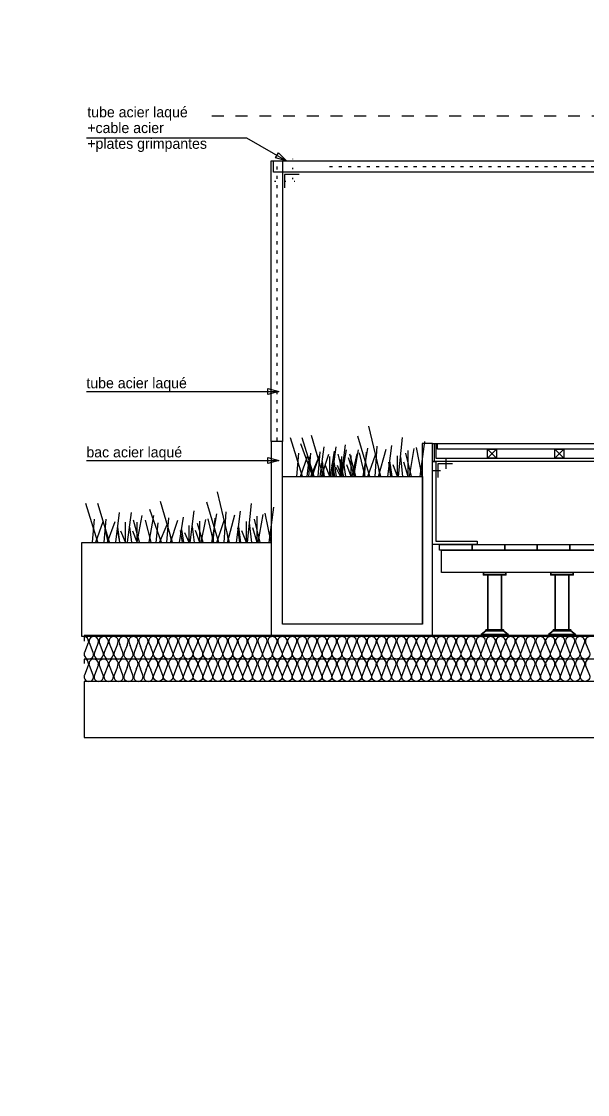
# Model space of a CAD drawing. Header units: centimetres. Extents: x 2501 to 22157, y -5565 to 9509.
# Drawn here: x 13273 to 13525.2, y 3406.6 to 3884.8 of the extents above; entities that cross this region are included whole.
import ezdxf

# ---------------------------------------------------------------- set-up
doc = ezdxf.new("R2010")
doc.units = ezdxf.units.CM
for name, pattern in [('Style de ligne -15', [0.41656, 0.20828, -0.20828]), ('Style de ligne -18', [2.08328, 1.25, -0.41656, 0.13886, -0.27786]), ('Style de ligne -27', [0.164042, 0.054681, -0.109361]), ('Style de ligne -6', [0.175, 0.025, -0.15])]:
    doc.linetypes.add(name, pattern=pattern)
doc.layers.add('B BATI-murs', color=252, linetype='Continuous', lineweight=35)
for name, color, linetype in [('B Général', 252, 'Continuous'), ('C ANNOTATIONS-cotation', 252, 'Continuous'), ('C ANNOTATIONS-prestations', 252, 'Continuous'), ('Général', 252, 'Continuous')]:
    doc.layers.add(name, color=color, linetype=linetype)
doc.styles.add('Eurostile', font='')
doc.styles.get('Eurostile').set_extended_font_data('Eurostile')

# ---------------------------------------------------------------- blocks, each defined once
blk = doc.blocks.new('Groupe-126-1')
at = {"layer": 'B Général'}
for p, q in [((123669.01, -122315.02), (123663.7, -122297.06)), ((123666.58, -122315.02), (123667.49, -122304.21)), ((123668.1, -122315.02), (123671.44, -122305.28)), ((123676.98, -122315.02), (123678.73, -122301.16)), ((123681.31, -122315.02), (123681.31, -122305.73)), ((123687.54, -122315.02), (123684.95, -122304.66)), ((123686.63, -122315.02), (123688.75, -122302.53)), ((123673.57, -122315.02), (123672.66, -122309.84)), ((123678.88, -122315.02), (123677.97, -122308.01)), ((123681.31, -122315.02), (123679.34, -122309.84))]:
    blk.add_line(p, q, dxfattribs=at)
blk = doc.blocks.new('Groupe-127-1')
at = {"layer": 'B Général'}
for p, q in [((123673.82, -122315.02), (123668.5, -122292.53)), ((123681.79, -122315.02), (123683.54, -122297.67)), ((123691.43, -122315.01), (123693.56, -122299.38)), ((123671.39, -122315.02), (123672.3, -122301.48)), ((123672.91, -122315.02), (123676.25, -122302.82)), ((123686.12, -122315.02), (123686.12, -122303.39)), ((123692.34, -122315.01), (123689.76, -122302.05)), ((123678.38, -122315.02), (123677.46, -122308.54)), ((123683.69, -122315.02), (123682.78, -122306.25)), ((123686.12, -122315.02), (123684.14, -122308.54))]:
    blk.add_line(p, q, dxfattribs=at)
blk = doc.blocks.new('Groupe-128-1')
at = {"layer": 'B Général'}
for name in ['Groupe-127-1', 'Groupe-126-1']:
    blk.add_blockref(name, (0, 0), dxfattribs=at)
blk = doc.blocks.new('Groupe-129-1')
at = {"layer": 'B Général'}
for p, q in [((123643.56, -122315.02), (123638.24, -122300.43)), ((123651.53, -122315.02), (123653.27, -122303.77)), ((123661.17, -122315.02), (123663.29, -122304.88)), ((123641.13, -122315.02), (123642.04, -122306.24)), ((123642.65, -122315.02), (123645.99, -122307.11)), ((123653.43, -122315.02), (123652.51, -122309.33)), ((123655.86, -122315.02), (123655.85, -122307.48)), ((123662.08, -122315.02), (123659.5, -122306.61)), ((123648.11, -122315.02), (123647.2, -122310.82)), ((123655.86, -122315.02), (123653.88, -122310.82))]:
    blk.add_line(p, q, dxfattribs=at)
blk = doc.blocks.new('Groupe-130-1')
at = {"layer": 'B Général'}
for p, q in [((123648.37, -122315.02), (123643.05, -122296.75)), ((123656.34, -122315.02), (123658.08, -122300.93)), ((123645.94, -122315.02), (123646.84, -122304.03)), ((123647.45, -122315.02), (123650.79, -122305.11)), ((123660.66, -122315.02), (123660.66, -122305.57)), ((123666.89, -122315.02), (123664.31, -122304.49)), ((123665.98, -122315.02), (123668.1, -122302.32)), ((123652.92, -122315.02), (123652.01, -122309.76)), ((123658.23, -122315.02), (123657.32, -122307.9)), ((123660.66, -122315.02), (123658.69, -122309.75))]:
    blk.add_line(p, q, dxfattribs=at)
blk = doc.blocks.new('Groupe-131-1')
at = {"layer": 'B Général'}
for name in ['Groupe-129-1', 'Groupe-130-1']:
    blk.add_blockref(name, (0, 0), dxfattribs=at)
blk = doc.blocks.new('Groupe-132-1')
at = {"layer": 'B Général'}
for name in ['Groupe-128-1', 'Groupe-131-1']:
    blk.add_blockref(name, (0, 0), dxfattribs=at)
blk = doc.blocks.new('Groupe-133-1')
at = {"layer": 'B Général'}
for p, q in [((123615.12, -122315), (123609.81, -122297.77)), ((123612.69, -122315), (123613.6, -122304.63)), ((123614.21, -122315), (123617.55, -122305.65)), ((123623.09, -122315), (123624.84, -122301.71)), ((123633.65, -122315), (123631.06, -122305.07)), ((123632.73, -122315), (123634.86, -122303.02)), ((123619.68, -122315), (123618.77, -122310.03)), ((123624.99, -122315), (123624.08, -122308.28)), ((123627.42, -122315), (123625.45, -122310.03)), ((123627.42, -122315), (123627.42, -122306.09))]:
    blk.add_line(p, q, dxfattribs=at)
blk = doc.blocks.new('Groupe-134-1')
at = {"layer": 'B Général'}
for p, q in [((123615.12, -122315), (123609.81, -122297.77)), ((123612.69, -122315), (123613.6, -122304.63)), ((123614.21, -122315), (123617.55, -122305.65)), ((123623.09, -122315), (123624.84, -122301.71)), ((123633.65, -122315), (123631.06, -122305.07)), ((123632.73, -122315), (123634.86, -122303.02)), ((123619.68, -122315), (123618.77, -122310.03)), ((123624.99, -122315), (123624.08, -122308.28)), ((123627.42, -122315), (123625.45, -122310.03)), ((123627.42, -122315), (123627.42, -122306.09))]:
    blk.add_line(p, q, dxfattribs=at)
blk = doc.blocks.new('Groupe-135-1')
at = {"layer": 'B Général'}
for p, q in [((123620.39, -122315), (123615.07, -122297.77)), ((123617.96, -122315), (123618.87, -122304.63)), ((123619.48, -122315), (123622.81, -122305.65)), ((123628.36, -122315), (123630.1, -122301.71)), ((123638.91, -122315), (123636.33, -122305.07)), ((123638, -122315), (123640.12, -122303.02)), ((123624.94, -122315), (123624.03, -122310.03)), ((123630.26, -122315), (123629.34, -122308.28)), ((123632.68, -122315), (123630.71, -122310.03)), ((123632.68, -122315), (123632.68, -122306.09))]:
    blk.add_line(p, q, dxfattribs=at)
blk = doc.blocks.new('Groupe-136-1')
at = {"layer": 'B Général'}
for name in ['Groupe-133-1', 'Groupe-134-1', 'Groupe-135-1']:
    blk.add_blockref(name, (0, 0), dxfattribs=at)
blk = doc.blocks.new('Groupe-137-1')
at = {"layer": 'B Général'}
blk.add_blockref('Groupe-136-1', (0, 0), dxfattribs=at)
blk = doc.blocks.new('Groupe-138-1')
at = {"layer": 'B Général'}
for name in ['Groupe-132-1', 'Groupe-137-1']:
    blk.add_blockref(name, (0, 0), dxfattribs=at)
blk = doc.blocks.new('Groupe-139-1')
at = {"layer": 'B Général'}
blk.add_blockref('Groupe-138-1', (0, 0), dxfattribs=at)
blk = doc.blocks.new('Groupe-140-1')
at = {"layer": 'B BATI-murs', "linetype": 'Continuous'}
for p, q in [((123817.95, -122354.51), (123815.95, -122356.01)), ((123827.95, -122356.01), (123825.95, -122354.51))]:
    blk.add_line(p, q, dxfattribs=at)
at = {"layer": 'B BATI-murs', "linetype": 'Continuous', "flags": 128}
for points in [[(123816.95, -122328.52), (123826.95, -122328.52), (123826.95, -122329.52), (123816.95, -122329.52)], [(123818.95, -122329.52), (123824.95, -122329.52), (123824.95, -122354.01), (123818.95, -122354.01)], [(123815.95, -122356.01), (123827.95, -122356.01), (123827.95, -122356.51), (123815.95, -122356.51)], [(123817.95, -122354.01), (123825.95, -122354.01), (123825.95, -122354.51), (123817.95, -122354.51)]]:
    blk.add_lwpolyline(points, close=True, dxfattribs=at)
blk = doc.blocks.new('Groupe-141-1')
at = {"layer": 'B BATI-murs', "linetype": 'Continuous'}
for p, q in [((123787.95, -122354.51), (123785.95, -122356.01)), ((123797.95, -122356.01), (123795.95, -122354.51))]:
    blk.add_line(p, q, dxfattribs=at)
at = {"layer": 'B BATI-murs', "linetype": 'Continuous', "flags": 128}
for points in [[(123786.95, -122328.52), (123796.95, -122328.52), (123796.95, -122329.52), (123786.95, -122329.52)], [(123788.95, -122329.52), (123794.95, -122329.52), (123794.95, -122354.01), (123788.95, -122354.01)], [(123785.95, -122356.01), (123797.95, -122356.01), (123797.95, -122356.51), (123785.95, -122356.51)], [(123787.95, -122354.01), (123795.95, -122354.01), (123795.95, -122354.51), (123787.95, -122354.51)]]:
    blk.add_lwpolyline(points, close=True, dxfattribs=at)
blk = doc.blocks.new('Groupe-151-1')
at = {"layer": 'B Général'}
for p, q in [((124015.6, -122356.53), (123609.08, -122356.53)), ((124015.6, -122357.03), (123609.08, -122357.03))]:
    blk.add_line(p, q, dxfattribs=at)
at = {"layer": 'B Général', "linetype": 'Continuous'}
for p, q in [((123621.91, -122364.15), (123620.32, -122360.09)), ((123626.33, -122364.15), (123624.91, -122360.52)), ((123630.76, -122364.15), (123629.5, -122360.94)), ((123635.18, -122364.15), (123634.09, -122361.36)), ((123639.6, -122364.15), (123638.68, -122361.79)), ((124015.76, -122367.02), (123609.08, -122367.02)), ((123621.91, -122374.15), (123620.32, -122370.09)), ((123626.33, -122374.15), (123624.91, -122370.52)), ((123630.76, -122374.15), (123629.5, -122370.94)), ((123635.18, -122374.15), (123634.09, -122371.36)), ((123639.6, -122374.15), (123638.68, -122371.79))]:
    blk.add_line(p, q, dxfattribs=at)
at = {"layer": 'B Général', "linetype": 'Continuous', "flags": 128}
for points in [[(123767.45, -122316.02), (123781.95, -122316.02), (123781.95, -122318.52), (123767.45, -122318.52)], [(123781.95, -122316.02), (123796.45, -122316.02), (123796.45, -122318.52), (123781.95, -122318.52)], [(123796.45, -122316.02), (123810.95, -122316.02), (123810.95, -122318.52), (123796.45, -122318.52)], [(123810.95, -122316.02), (123825.45, -122316.02), (123825.45, -122318.52), (123810.95, -122318.52)], [(123825.45, -122316.02), (123839.95, -122316.02), (123839.95, -122318.52), (123825.45, -122318.52)]]:
    blk.add_lwpolyline(points, close=True, dxfattribs=at)
for points in [[(123610.99, -122359.23, 0.410088), (123609.08, -122357.01), (123609.08, -122359.06)], [(123615.35, -122359.63, 0.298823), (123614.63, -122357.46, 0.298823), (123612.35, -122357.24, 0.298823), (123611.25, -122359.26)], [(123619.63, -122360.03), (123619.7, -122359.85, 0.327385), (123619.07, -122357.46, 0.327385), (123616.59, -122357.35, 0.327385), (123615.74, -122359.67)], [(123623.9, -122360.42), (123624.12, -122359.85, 0.335878), (123623.44, -122357.42, 0.335878), (123620.91, -122357.42, 0.335878), (123620.23, -122359.85), (123620.32, -122360.09)], [(123628.17, -122360.82), (123628.54, -122359.85, 0.335878), (123627.86, -122357.42, 0.335878), (123625.34, -122357.42, 0.335878), (123624.65, -122359.85), (123624.91, -122360.52)], [(123632.43, -122361.21), (123632.97, -122359.85, 0.335878), (123632.28, -122357.42, 0.335878), (123629.76, -122357.42, 0.335878), (123629.07, -122359.85), (123629.5, -122360.94)], [(123636.7, -122361.61), (123637.39, -122359.85, 0.335878), (123636.7, -122357.42, 0.335878), (123634.18, -122357.42, 0.335878), (123633.5, -122359.85), (123634.09, -122361.36)], [(123640.97, -122362), (123641.81, -122359.85, 0.335878), (123641.13, -122357.42, 0.335878), (123638.6, -122357.42, 0.335878), (123637.92, -122359.85), (123638.68, -122361.79)], [(123694.04, -122362), (123694.88, -122359.85, 0.528335), (123692.93, -122357, 0.528335), (123690.99, -122359.85), (123692.67, -122364.15, -0.528335), (123690.72, -122367, -0.528335), (123688.77, -122364.15), (123690.46, -122359.85, 0.528335), (123688.51, -122357, 0.528335), (123686.56, -122359.85), (123688.25, -122364.15, -0.528335), (123686.3, -122367, -0.528335), (123684.35, -122364.15), (123686.03, -122359.85, 0.528335), (123684.09, -122357, 0.528335), (123682.14, -122359.85), (123683.82, -122364.15, -0.528335), (123681.88, -122367, -0.528335), (123679.93, -122364.15), (123681.61, -122359.85, 0.528335), (123679.67, -122357, 0.528335), (123677.72, -122359.85), (123679.4, -122364.15, -0.528335), (123677.45, -122367, -0.528335), (123675.51, -122364.15), (123677.19, -122359.85, 0.528335), (123675.24, -122357, 0.528335), (123673.3, -122359.85), (123674.98, -122364.15, -0.528335), (123673.03, -122367, -0.528335), (123671.09, -122364.15), (123672.77, -122359.85, 0.528335), (123670.82, -122357, 0.528335), (123668.87, -122359.85), (123670.56, -122364.15, -0.528335), (123668.61, -122367, -0.528335), (123666.66, -122364.15), (123668.35, -122359.85, 0.528335), (123666.4, -122357, 0.528335), (123664.45, -122359.85), (123666.13, -122364.15, -0.528335), (123664.19, -122367, -0.528335), (123662.24, -122364.15), (123663.92, -122359.85, 0.528335), (123661.98, -122357, 0.528335), (123660.03, -122359.85), (123661.71, -122364.15, -0.528335), (123659.77, -122367, -0.528335), (123657.82, -122364.15), (123659.5, -122359.85, 0.528335), (123657.55, -122357, 0.528335), (123655.61, -122359.85), (123657.29, -122364.15, -0.528335), (123655.34, -122367, -0.528335), (123653.4, -122364.15), (123655.08, -122359.85, 0.528335), (123653.13, -122357, 0.528335), (123651.18, -122359.85), (123652.87, -122364.15, -0.528335), (123650.92, -122367, -0.528335), (123648.97, -122364.15), (123650.66, -122359.85, 0.528335), (123648.71, -122357, 0.528335), (123646.76, -122359.85), (123648.44, -122364.15, -0.528335), (123646.5, -122367, -0.528335), (123644.55, -122364.15), (123646.23, -122359.85, 0.528335), (123644.29, -122357, 0.528335), (123642.34, -122359.85), (123644.02, -122364.15, -0.528335), (123642.08, -122367, -0.528335), (123640.13, -122364.15), (123641.81, -122359.85, 0.528335), (123639.86, -122357)], [(123747.11, -122362), (123747.95, -122359.85, 0.528335), (123746, -122357, 0.528335), (123744.05, -122359.85), (123745.74, -122364.15, -0.528335), (123743.79, -122367, -0.528335), (123741.84, -122364.15), (123743.53, -122359.85, 0.528335), (123741.58, -122357, 0.528335), (123739.63, -122359.85), (123741.31, -122364.15, -0.528335), (123739.37, -122367, -0.528335), (123737.42, -122364.15), (123739.1, -122359.85, 0.528335), (123737.16, -122357, 0.528335), (123735.21, -122359.85), (123736.89, -122364.15, -0.528335), (123734.95, -122367, -0.528335), (123733, -122364.15), (123734.68, -122359.85, 0.528335), (123732.73, -122357, 0.528335), (123730.79, -122359.85), (123732.47, -122364.15, -0.528335), (123730.52, -122367, -0.528335), (123728.58, -122364.15), (123730.26, -122359.85, 0.528335), (123728.31, -122357, 0.528335), (123726.36, -122359.85), (123728.05, -122364.15, -0.528335), (123726.1, -122367, -0.528335), (123724.15, -122364.15), (123725.84, -122359.85, 0.528335), (123723.89, -122357, 0.528335), (123721.94, -122359.85), (123723.62, -122364.15, -0.528335), (123721.68, -122367, -0.528335), (123719.73, -122364.15), (123721.41, -122359.85, 0.528335), (123719.47, -122357, 0.528335), (123717.52, -122359.85), (123719.2, -122364.15, -0.528335), (123717.26, -122367, -0.528335), (123715.31, -122364.15), (123716.99, -122359.85, 0.528335), (123715.04, -122357, 0.528335), (123713.1, -122359.85), (123714.78, -122364.15, -0.528335), (123712.83, -122367, -0.528335), (123710.89, -122364.15), (123712.57, -122359.85, 0.528335), (123710.62, -122357, 0.528335), (123708.68, -122359.85), (123710.36, -122364.15, -0.528335), (123708.41, -122367, -0.528335), (123706.46, -122364.15), (123708.15, -122359.85, 0.528335), (123706.2, -122357, 0.528335), (123704.25, -122359.85), (123705.94, -122364.15, -0.528335), (123703.99, -122367, -0.528335), (123702.04, -122364.15), (123703.72, -122359.85, 0.528335), (123701.78, -122357, 0.528335), (123699.83, -122359.85), (123701.51, -122364.15, -0.528335), (123699.57, -122367, -0.528335), (123697.62, -122364.15), (123699.3, -122359.85, 0.528335), (123697.36, -122357, 0.528335), (123695.41, -122359.85), (123697.09, -122364.15, -0.528335), (123695.14, -122367, -0.528335), (123693.2, -122364.15), (123694.88, -122359.85, 0.528335), (123692.93, -122357)], [(123800.17, -122362), (123801.02, -122359.85, 0.528335), (123799.07, -122357, 0.528335), (123797.12, -122359.85), (123798.8, -122364.15, -0.528335), (123796.86, -122367, -0.528335), (123794.91, -122364.15), (123796.59, -122359.85, 0.528335), (123794.65, -122357, 0.528335), (123792.7, -122359.85), (123794.38, -122364.15, -0.528335), (123792.44, -122367, -0.528335), (123790.49, -122364.15), (123792.17, -122359.85, 0.528335), (123790.22, -122357, 0.528335), (123788.28, -122359.85), (123789.96, -122364.15, -0.528335), (123788.01, -122367, -0.528335), (123786.07, -122364.15), (123787.75, -122359.85, 0.528335), (123785.8, -122357, 0.528335), (123783.86, -122359.85), (123785.54, -122364.15, -0.528335), (123783.59, -122367, -0.528335), (123781.64, -122364.15), (123783.33, -122359.85, 0.528335), (123781.38, -122357, 0.528335), (123779.43, -122359.85), (123781.12, -122364.15, -0.528335), (123779.17, -122367, -0.528335), (123777.22, -122364.15), (123778.9, -122359.85, 0.528335), (123776.96, -122357, 0.528335), (123775.01, -122359.85), (123776.69, -122364.15, -0.528335), (123774.75, -122367, -0.528335), (123772.8, -122364.15), (123774.48, -122359.85, 0.528335), (123772.54, -122357, 0.528335), (123770.59, -122359.85), (123772.27, -122364.15, -0.528335), (123770.32, -122367, -0.528335), (123768.38, -122364.15), (123770.06, -122359.85, 0.528335), (123768.11, -122357, 0.528335), (123766.17, -122359.85), (123767.85, -122364.15, -0.528335), (123765.9, -122367, -0.528335), (123763.95, -122364.15), (123765.64, -122359.85, 0.528335), (123763.69, -122357, 0.528335), (123761.74, -122359.85), (123763.43, -122364.15, -0.528335), (123761.48, -122367, -0.528335), (123759.53, -122364.15), (123761.21, -122359.85, 0.528335), (123759.27, -122357, 0.528335), (123757.32, -122359.85), (123759, -122364.15, -0.528335), (123757.06, -122367, -0.528335), (123755.11, -122364.15), (123756.79, -122359.85, 0.528335), (123754.85, -122357, 0.528335), (123752.9, -122359.85), (123754.58, -122364.15, -0.528335), (123752.63, -122367, -0.528335), (123750.69, -122364.15), (123752.37, -122359.85, 0.528335), (123750.42, -122357, 0.528335), (123748.48, -122359.85), (123750.16, -122364.15, -0.528335), (123748.21, -122367, -0.528335), (123746.27, -122364.15), (123747.95, -122359.85, 0.528335), (123746, -122357)], [(123834.45, -122357, 0.528335), (123832.5, -122359.85), (123834.18, -122364.15, -0.528335), (123832.24, -122367, -0.528335), (123830.29, -122364.15), (123831.97, -122359.85, 0.528335), (123830.03, -122357, 0.528335), (123828.08, -122359.85), (123829.76, -122364.15, -0.528335), (123827.81, -122367, -0.528335), (123825.87, -122364.15), (123827.55, -122359.85, 0.528335), (123825.6, -122357, 0.528335), (123823.66, -122359.85), (123825.34, -122364.15, -0.528335), (123823.39, -122367, -0.528335), (123821.45, -122364.15), (123823.13, -122359.85, 0.528335), (123821.18, -122357, 0.528335), (123819.23, -122359.85), (123820.92, -122364.15, -0.528335), (123818.97, -122367, -0.528335), (123817.02, -122364.15), (123818.71, -122359.85, 0.528335), (123816.76, -122357, 0.528335), (123814.81, -122359.85), (123816.49, -122364.15, -0.528335), (123814.55, -122367, -0.528335), (123812.6, -122364.15), (123814.28, -122359.85, 0.528335), (123812.34, -122357, 0.528335), (123810.39, -122359.85), (123812.07, -122364.15, -0.528335), (123810.13, -122367, -0.528335), (123808.18, -122364.15), (123809.86, -122359.85, 0.528335), (123807.91, -122357, 0.528335), (123805.97, -122359.85), (123807.65, -122364.15, -0.528335), (123805.7, -122367, -0.528335), (123803.76, -122364.15), (123805.44, -122359.85, 0.528335), (123803.49, -122357, 0.528335), (123801.54, -122359.85), (123803.23, -122364.15, -0.528335), (123801.28, -122367, -0.528335), (123799.33, -122364.15), (123801.02, -122359.85, 0.528335), (123799.07, -122357)], [(123610.99, -122359.23, -0.076443), (123610.85, -122359.85), (123609.17, -122364.15, 0.037738), (123609.08, -122364.45), (123609.08, -122365.37, 0.281471), (123610.6, -122366.93, 0.281471), (123612.69, -122366.29, 0.281471), (123613.07, -122364.15), (123611.38, -122359.85)], [(123611.38, -122359.85, -0.073635), (123611.25, -122359.26)], [(123615.35, -122359.63, -0.027492), (123615.28, -122359.85), (123613.59, -122364.15, 0.335878), (123614.28, -122366.58, 0.335878), (123616.8, -122366.58, 0.335878), (123617.49, -122364.15), (123615.81, -122359.85)], [(123615.81, -122359.85, -0.022958), (123615.74, -122359.67)], [(123619.63, -122360.03), (123618.02, -122364.15, 0.335878), (123618.7, -122366.58, 0.335878), (123621.23, -122366.58, 0.335878), (123621.91, -122364.15)], [(123623.9, -122360.42), (123622.44, -122364.15, 0.335878), (123623.12, -122366.58, 0.335878), (123625.65, -122366.58, 0.335878), (123626.33, -122364.15)], [(123628.17, -122360.82), (123626.86, -122364.15, 0.335878), (123627.55, -122366.58, 0.335878), (123630.07, -122366.58, 0.335878), (123630.76, -122364.15)], [(123632.43, -122361.21), (123631.28, -122364.15, 0.335878), (123631.97, -122366.58, 0.335878), (123634.49, -122366.58, 0.335878), (123635.18, -122364.15)], [(123636.7, -122361.61), (123635.71, -122364.15, 0.335878), (123636.39, -122366.58, 0.335878), (123638.92, -122366.58, 0.335878), (123639.6, -122364.15)], [(123610.99, -122369.23, 0.410088), (123609.08, -122367.01), (123609.08, -122369.06)], [(123615.35, -122369.63, 0.298823), (123614.63, -122367.46, 0.298823), (123612.35, -122367.24, 0.298823), (123611.25, -122369.26)], [(123619.63, -122370.03), (123619.7, -122369.85, 0.327385), (123619.07, -122367.46, 0.327385), (123616.59, -122367.35, 0.327385), (123615.74, -122369.67)], [(123623.9, -122370.42), (123624.12, -122369.85, 0.335878), (123623.44, -122367.42, 0.335878), (123620.91, -122367.42, 0.335878), (123620.23, -122369.85), (123620.32, -122370.09)], [(123628.17, -122370.82), (123628.54, -122369.85, 0.335878), (123627.86, -122367.42, 0.335878), (123625.34, -122367.42, 0.335878), (123624.65, -122369.85), (123624.91, -122370.52)], [(123632.43, -122371.21), (123632.97, -122369.85, 0.335878), (123632.28, -122367.42, 0.335878), (123629.76, -122367.42, 0.335878), (123629.07, -122369.85), (123629.5, -122370.94)], [(123636.7, -122371.61), (123637.39, -122369.85, 0.335878), (123636.7, -122367.42, 0.335878), (123634.18, -122367.42, 0.335878), (123633.5, -122369.85), (123634.09, -122371.36)], [(123640.97, -122372), (123641.81, -122369.85, 0.335878), (123641.13, -122367.42, 0.335878), (123638.6, -122367.42, 0.335878), (123637.92, -122369.85), (123638.68, -122371.79)], [(123694.04, -122372), (123694.88, -122369.85, 0.528335), (123692.93, -122367, 0.528335), (123690.99, -122369.85), (123692.67, -122374.15, -0.528335), (123690.72, -122377, -0.528335), (123688.77, -122374.15), (123690.46, -122369.85, 0.528335), (123688.51, -122367, 0.528335), (123686.56, -122369.85), (123688.25, -122374.15, -0.528335), (123686.3, -122377, -0.528335), (123684.35, -122374.15), (123686.03, -122369.85, 0.528335), (123684.09, -122367, 0.528335), (123682.14, -122369.85), (123683.82, -122374.15, -0.528335), (123681.88, -122377, -0.528335), (123679.93, -122374.15), (123681.61, -122369.85, 0.528335), (123679.67, -122367, 0.528335), (123677.72, -122369.85), (123679.4, -122374.15, -0.528335), (123677.45, -122377, -0.528335), (123675.51, -122374.15), (123677.19, -122369.85, 0.528335), (123675.24, -122367, 0.528335), (123673.3, -122369.85), (123674.98, -122374.15, -0.528335), (123673.03, -122377, -0.528335), (123671.09, -122374.15), (123672.77, -122369.85, 0.528335), (123670.82, -122367, 0.528335), (123668.87, -122369.85), (123670.56, -122374.15, -0.528335), (123668.61, -122377, -0.528335), (123666.66, -122374.15), (123668.35, -122369.85, 0.528335), (123666.4, -122367, 0.528335), (123664.45, -122369.85), (123666.13, -122374.15, -0.528335), (123664.19, -122377, -0.528335), (123662.24, -122374.15), (123663.92, -122369.85, 0.528335), (123661.98, -122367, 0.528335), (123660.03, -122369.85), (123661.71, -122374.15, -0.528335), (123659.77, -122377, -0.528335), (123657.82, -122374.15), (123659.5, -122369.85, 0.528335), (123657.55, -122367, 0.528335), (123655.61, -122369.85), (123657.29, -122374.15, -0.528335), (123655.34, -122377, -0.528335), (123653.4, -122374.15), (123655.08, -122369.85, 0.528335), (123653.13, -122367, 0.528335), (123651.18, -122369.85), (123652.87, -122374.15, -0.528335), (123650.92, -122377, -0.528335), (123648.97, -122374.15), (123650.66, -122369.85, 0.528335), (123648.71, -122367, 0.528335), (123646.76, -122369.85), (123648.44, -122374.15, -0.528335), (123646.5, -122377, -0.528335), (123644.55, -122374.15), (123646.23, -122369.85, 0.528335), (123644.29, -122367, 0.528335), (123642.34, -122369.85), (123644.02, -122374.15, -0.528335), (123642.08, -122377, -0.528335), (123640.13, -122374.15), (123641.81, -122369.85, 0.528335), (123639.86, -122367)], [(123747.11, -122372), (123747.95, -122369.85, 0.528335), (123746, -122367, 0.528335), (123744.05, -122369.85), (123745.74, -122374.15, -0.528335), (123743.79, -122377, -0.528335), (123741.84, -122374.15), (123743.53, -122369.85, 0.528335), (123741.58, -122367, 0.528335), (123739.63, -122369.85), (123741.31, -122374.15, -0.528335), (123739.37, -122377, -0.528335), (123737.42, -122374.15), (123739.1, -122369.85, 0.528335), (123737.16, -122367, 0.528335), (123735.21, -122369.85), (123736.89, -122374.15, -0.528335), (123734.95, -122377, -0.528335), (123733, -122374.15), (123734.68, -122369.85, 0.528335), (123732.73, -122367, 0.528335), (123730.79, -122369.85), (123732.47, -122374.15, -0.528335), (123730.52, -122377, -0.528335), (123728.58, -122374.15), (123730.26, -122369.85, 0.528335), (123728.31, -122367, 0.528335), (123726.36, -122369.85), (123728.05, -122374.15, -0.528335), (123726.1, -122377, -0.528335), (123724.15, -122374.15), (123725.84, -122369.85, 0.528335), (123723.89, -122367, 0.528335), (123721.94, -122369.85), (123723.62, -122374.15, -0.528335), (123721.68, -122377, -0.528335), (123719.73, -122374.15), (123721.41, -122369.85, 0.528335), (123719.47, -122367, 0.528335), (123717.52, -122369.85), (123719.2, -122374.15, -0.528335), (123717.26, -122377, -0.528335), (123715.31, -122374.15), (123716.99, -122369.85, 0.528335), (123715.04, -122367, 0.528335), (123713.1, -122369.85), (123714.78, -122374.15, -0.528335), (123712.83, -122377, -0.528335), (123710.89, -122374.15), (123712.57, -122369.85, 0.528335), (123710.62, -122367, 0.528335), (123708.68, -122369.85), (123710.36, -122374.15, -0.528335), (123708.41, -122377, -0.528335), (123706.46, -122374.15), (123708.15, -122369.85, 0.528335), (123706.2, -122367, 0.528335), (123704.25, -122369.85), (123705.94, -122374.15, -0.528335), (123703.99, -122377, -0.528335), (123702.04, -122374.15), (123703.72, -122369.85, 0.528335), (123701.78, -122367, 0.528335), (123699.83, -122369.85), (123701.51, -122374.15, -0.528335), (123699.57, -122377, -0.528335), (123697.62, -122374.15), (123699.3, -122369.85, 0.528335), (123697.36, -122367, 0.528335), (123695.41, -122369.85), (123697.09, -122374.15, -0.528335), (123695.14, -122377, -0.528335), (123693.2, -122374.15), (123694.88, -122369.85, 0.528335), (123692.93, -122367)], [(123800.17, -122372), (123801.02, -122369.85, 0.528335), (123799.07, -122367, 0.528335), (123797.12, -122369.85), (123798.8, -122374.15, -0.528335), (123796.86, -122377, -0.528335), (123794.91, -122374.15), (123796.59, -122369.85, 0.528335), (123794.65, -122367, 0.528335), (123792.7, -122369.85), (123794.38, -122374.15, -0.528335), (123792.44, -122377, -0.528335), (123790.49, -122374.15), (123792.17, -122369.85, 0.528335), (123790.22, -122367, 0.528335), (123788.28, -122369.85), (123789.96, -122374.15, -0.528335), (123788.01, -122377, -0.528335), (123786.07, -122374.15), (123787.75, -122369.85, 0.528335), (123785.8, -122367, 0.528335), (123783.86, -122369.85), (123785.54, -122374.15, -0.528335), (123783.59, -122377, -0.528335), (123781.64, -122374.15), (123783.33, -122369.85, 0.528335), (123781.38, -122367, 0.528335), (123779.43, -122369.85), (123781.12, -122374.15, -0.528335), (123779.17, -122377, -0.528335), (123777.22, -122374.15), (123778.9, -122369.85, 0.528335), (123776.96, -122367, 0.528335), (123775.01, -122369.85), (123776.69, -122374.15, -0.528335), (123774.75, -122377, -0.528335), (123772.8, -122374.15), (123774.48, -122369.85, 0.528335), (123772.54, -122367, 0.528335), (123770.59, -122369.85), (123772.27, -122374.15, -0.528335), (123770.32, -122377, -0.528335), (123768.38, -122374.15), (123770.06, -122369.85, 0.528335), (123768.11, -122367, 0.528335), (123766.17, -122369.85), (123767.85, -122374.15, -0.528335), (123765.9, -122377, -0.528335), (123763.95, -122374.15), (123765.64, -122369.85, 0.528335), (123763.69, -122367, 0.528335), (123761.74, -122369.85), (123763.43, -122374.15, -0.528335), (123761.48, -122377, -0.528335), (123759.53, -122374.15), (123761.21, -122369.85, 0.528335), (123759.27, -122367, 0.528335), (123757.32, -122369.85), (123759, -122374.15, -0.528335), (123757.06, -122377, -0.528335), (123755.11, -122374.15), (123756.79, -122369.85, 0.528335), (123754.85, -122367, 0.528335), (123752.9, -122369.85), (123754.58, -122374.15, -0.528335), (123752.63, -122377, -0.528335), (123750.69, -122374.15), (123752.37, -122369.85, 0.528335), (123750.42, -122367, 0.528335), (123748.48, -122369.85), (123750.16, -122374.15, -0.528335), (123748.21, -122377, -0.528335), (123746.27, -122374.15), (123747.95, -122369.85, 0.528335), (123746, -122367)], [(123834.45, -122367, 0.528335), (123832.5, -122369.85), (123834.18, -122374.15, -0.528335), (123832.24, -122377, -0.528335), (123830.29, -122374.15), (123831.97, -122369.85, 0.528335), (123830.03, -122367, 0.528335), (123828.08, -122369.85), (123829.76, -122374.15, -0.528335), (123827.81, -122377, -0.528335), (123825.87, -122374.15), (123827.55, -122369.85, 0.528335), (123825.6, -122367, 0.528335), (123823.66, -122369.85), (123825.34, -122374.15, -0.528335), (123823.39, -122377, -0.528335), (123821.45, -122374.15), (123823.13, -122369.85, 0.528335), (123821.18, -122367, 0.528335), (123819.23, -122369.85), (123820.92, -122374.15, -0.528335), (123818.97, -122377, -0.528335), (123817.02, -122374.15), (123818.71, -122369.85, 0.528335), (123816.76, -122367, 0.528335), (123814.81, -122369.85), (123816.49, -122374.15, -0.528335), (123814.55, -122377, -0.528335), (123812.6, -122374.15), (123814.28, -122369.85, 0.528335), (123812.34, -122367, 0.528335), (123810.39, -122369.85), (123812.07, -122374.15, -0.528335), (123810.13, -122377, -0.528335), (123808.18, -122374.15), (123809.86, -122369.85, 0.528335), (123807.91, -122367, 0.528335), (123805.97, -122369.85), (123807.65, -122374.15, -0.528335), (123805.7, -122377, -0.528335), (123803.76, -122374.15), (123805.44, -122369.85, 0.528335), (123803.49, -122367, 0.528335), (123801.54, -122369.85), (123803.23, -122374.15, -0.528335), (123801.28, -122377, -0.528335), (123799.33, -122374.15), (123801.02, -122369.85, 0.528335), (123799.07, -122367)], [(123610.99, -122369.23, -0.076443), (123610.85, -122369.85), (123609.17, -122374.15, 0.037738), (123609.08, -122374.45), (123609.08, -122375.37, 0.281471), (123610.6, -122376.93, 0.281471), (123612.69, -122376.29, 0.281471), (123613.07, -122374.15), (123611.38, -122369.85)], [(123611.38, -122369.85, -0.073635), (123611.25, -122369.26)], [(123615.35, -122369.63, -0.027492), (123615.28, -122369.85), (123613.59, -122374.15, 0.335878), (123614.28, -122376.58, 0.335878), (123616.8, -122376.58, 0.335878), (123617.49, -122374.15), (123615.81, -122369.85)], [(123615.81, -122369.85, -0.022958), (123615.74, -122369.67)], [(123619.63, -122370.03), (123618.02, -122374.15, 0.335878), (123618.7, -122376.58, 0.335878), (123621.23, -122376.58, 0.335878), (123621.91, -122374.15)], [(123623.9, -122370.42), (123622.44, -122374.15, 0.335878), (123623.12, -122376.58, 0.335878), (123625.65, -122376.58, 0.335878), (123626.33, -122374.15)], [(123628.17, -122370.82), (123626.86, -122374.15, 0.335878), (123627.55, -122376.58, 0.335878), (123630.07, -122376.58, 0.335878), (123630.76, -122374.15)], [(123632.43, -122371.21), (123631.28, -122374.15, 0.335878), (123631.97, -122376.58, 0.335878), (123634.49, -122376.58, 0.335878), (123635.18, -122374.15)], [(123636.7, -122371.61), (123635.71, -122374.15, 0.335878), (123636.39, -122376.58, 0.335878), (123638.92, -122376.58, 0.335878), (123639.6, -122374.15)]]:
    blk.add_lwpolyline(points, format="xyb", dxfattribs=at)
at = {"layer": 'Général', "linetype": 'Continuous', "flags": 128}
blk.add_lwpolyline([(123768.2, -122328.52), (123768.2, -122318.52), (124012.14, -122318.52), (124012.14, -122328.52)], close=True, dxfattribs=at)
at = {"layer": 'Général'}
for name in ['Groupe-141-1', 'Groupe-140-1']:
    blk.add_blockref(name, (0, 0), dxfattribs=at)
blk = doc.blocks.new('Groupe-152-1')
at = {"layer": 'B Général', "linetype": 'Continuous', "flags": 128}
blk.add_lwpolyline([(123788.78, -122273.52), (123792.78, -122273.52), (123792.78, -122277.52), (123788.78, -122277.52)], close=True, dxfattribs=at)
at = {"layer": 'C ANNOTATIONS-cotation', "linetype": 'Continuous'}
for p, q in [((123788.78, -122277.52), (123792.78, -122273.52)), ((123788.78, -122273.52), (123792.78, -122277.52))]:
    blk.add_line(p, q, dxfattribs=at)
blk = doc.blocks.new('Groupe-153-1')
at = {"layer": 'B Général', "linetype": 'Continuous', "flags": 128}
blk.add_lwpolyline([(123818.78, -122273.52), (123822.78, -122273.52), (123822.78, -122277.52), (123818.78, -122277.52)], close=True, dxfattribs=at)
at = {"layer": 'C ANNOTATIONS-cotation', "linetype": 'Continuous'}
for p, q in [((123818.78, -122277.52), (123822.78, -122273.52)), ((123818.78, -122273.52), (123822.78, -122277.52))]:
    blk.add_line(p, q, dxfattribs=at)
blk = doc.blocks.new('Groupe-154-1')
at = {"layer": 'B Général', "linetype": 'Continuous', "flags": 128}
blk.add_lwpolyline([(123848.78, -122273.52), (123852.78, -122273.52), (123852.78, -122277.52), (123848.78, -122277.52)], close=True, dxfattribs=at)
at = {"layer": 'C ANNOTATIONS-cotation', "linetype": 'Continuous'}
for p, q in [((123848.78, -122277.52), (123852.78, -122273.52)), ((123848.78, -122273.52), (123852.78, -122277.52))]:
    blk.add_line(p, q, dxfattribs=at)
blk = doc.blocks.new('Groupe-155-1')
at = {"layer": 'B Général', "linetype": 'Continuous', "flags": 128}
blk.add_lwpolyline([(123878.78, -122273.52), (123882.78, -122273.52), (123882.78, -122277.52), (123878.78, -122277.52)], close=True, dxfattribs=at)
at = {"layer": 'C ANNOTATIONS-cotation', "linetype": 'Continuous'}
for p, q in [((123878.78, -122277.52), (123882.78, -122273.52)), ((123878.78, -122273.52), (123882.78, -122277.52))]:
    blk.add_line(p, q, dxfattribs=at)
blk = doc.blocks.new('Groupe-156-1')
at = {"layer": 'B Général', "linetype": 'Continuous', "flags": 128}
blk.add_lwpolyline([(123908.78, -122273.52), (123912.78, -122273.52), (123912.78, -122277.52), (123908.78, -122277.52)], close=True, dxfattribs=at)
at = {"layer": 'C ANNOTATIONS-cotation', "linetype": 'Continuous'}
for p, q in [((123908.78, -122277.52), (123912.78, -122273.52)), ((123908.78, -122273.52), (123912.78, -122277.52))]:
    blk.add_line(p, q, dxfattribs=at)
blk = doc.blocks.new('Groupe-157-1')
at = {"layer": 'B Général', "linetype": 'Continuous', "flags": 128}
blk.add_lwpolyline([(123938.78, -122273.52), (123942.78, -122273.52), (123942.78, -122277.52), (123938.78, -122277.52)], close=True, dxfattribs=at)
at = {"layer": 'C ANNOTATIONS-cotation', "linetype": 'Continuous'}
for p, q in [((123938.78, -122277.52), (123942.78, -122273.52)), ((123938.78, -122273.52), (123942.78, -122277.52))]:
    blk.add_line(p, q, dxfattribs=at)
blk = doc.blocks.new('Groupe-158-1')
at = {"layer": 'B Général', "linetype": 'Continuous', "flags": 128}
blk.add_lwpolyline([(123968.78, -122273.52), (123972.78, -122273.52), (123972.78, -122277.52), (123968.78, -122277.52)], close=True, dxfattribs=at)
at = {"layer": 'C ANNOTATIONS-cotation', "linetype": 'Continuous'}
for p, q in [((123968.78, -122277.52), (123972.78, -122273.52)), ((123968.78, -122273.52), (123972.78, -122277.52))]:
    blk.add_line(p, q, dxfattribs=at)
blk = doc.blocks.new('Groupe-159-1')
at = {"layer": 'B Général', "linetype": 'Continuous', "flags": 128}
blk.add_lwpolyline([(123998.78, -122273.52), (124002.78, -122273.52), (124002.78, -122277.52), (123998.78, -122277.52)], close=True, dxfattribs=at)
at = {"layer": 'C ANNOTATIONS-cotation', "linetype": 'Continuous'}
for p, q in [((123998.78, -122277.52), (124002.78, -122273.52)), ((123998.78, -122273.52), (124002.78, -122277.52))]:
    blk.add_line(p, q, dxfattribs=at)
blk = doc.blocks.new('Groupe-160-1')
at = {"layer": 'B Général', "linetype": 'Continuous'}
for p, q in [((123770.33, -122282.22), (123770.33, -122277.52)), ((124008.06, -122282.22), (124008.06, -122277.52)), ((123764.2, -122283.04), (123767.81, -122283.04)), ((124014.2, -122283.04), (124010.59, -122283.04))]:
    blk.add_line(p, q, dxfattribs=at)
at = {"layer": 'B Général', "linetype": 'Continuous', "flags": 128}
for points in [[(124014.2, -122279.02), (123764.2, -122279.02), (123764.2, -122271.02), (123765.7, -122271.02), (123765.7, -122277.52), (124014.2, -122277.52)], [(123765.2, -122271.02), (124014.2, -122271.02), (124014.2, -122279.02), (123765.2, -122279.02)], [(123766.49, -122271.02), (124012.64, -122271.02), (124012.64, -122273.52), (123766.49, -122273.52)], [(123766.49, -122271.02), (124012.64, -122271.02), (124012.64, -122273.52), (123766.49, -122273.52)], [(124012.7, -122271.02), (124014.2, -122271.02), (124014.2, -122279.02), (124012.7, -122279.02)], [(123784.2, -122314.52), (123784.2, -122316.02), (123764.2, -122316.02), (123764.2, -122279.02), (123765.7, -122279.02), (123765.7, -122314.52)], [(124014.2, -122316.02), (123994.2, -122316.02), (123994.2, -122314.52), (124012.7, -122314.52), (124012.7, -122279.02), (124014.2, -122279.02)]]:
    blk.add_lwpolyline(points, close=True, dxfattribs=at)
for points in [[(123773.13, -122280.02), (123766.7, -122280.02), (123766.7, -122286.06)], [(124005.26, -122280.02), (124011.7, -122280.02), (124011.7, -122286.06)]]:
    blk.add_lwpolyline(points, dxfattribs=at)
at = {"layer": 'B Général'}
for name in ['Groupe-152-1', 'Groupe-153-1', 'Groupe-154-1', 'Groupe-155-1', 'Groupe-156-1', 'Groupe-157-1', 'Groupe-158-1', 'Groupe-159-1']:
    blk.add_blockref(name, (0, 0), dxfattribs=at)
blk = doc.blocks.new('Groupe-161-1')
at = {"layer": 'B Général'}
for p, q in [((123736.37, -122285.69), (123731.05, -122267.73)), ((123744.34, -122285.69), (123746.08, -122271.83)), ((123733.94, -122285.69), (123734.85, -122274.88)), ((123735.45, -122285.69), (123738.79, -122275.95)), ((123748.66, -122285.69), (123748.66, -122276.4)), ((123754.89, -122285.68), (123752.31, -122275.33)), ((123753.98, -122285.69), (123756.1, -122273.2)), ((123740.92, -122285.69), (123740.01, -122280.51)), ((123746.23, -122285.69), (123745.32, -122278.68)), ((123748.66, -122285.69), (123746.69, -122280.51))]:
    blk.add_line(p, q, dxfattribs=at)
blk = doc.blocks.new('Groupe-162-1')
at = {"layer": 'B Général'}
for p, q in [((123741.17, -122285.69), (123735.86, -122263.2)), ((123738.74, -122285.69), (123739.65, -122272.15)), ((123749.14, -122285.69), (123750.89, -122268.34)), ((123758.79, -122285.68), (123760.91, -122270.05)), ((123740.26, -122285.69), (123743.6, -122273.49)), ((123751.04, -122285.69), (123750.13, -122276.92)), ((123753.47, -122285.69), (123753.47, -122274.06)), ((123759.7, -122285.68), (123757.11, -122272.72)), ((123745.73, -122285.69), (123744.82, -122279.21)), ((123753.47, -122285.69), (123751.5, -122279.21))]:
    blk.add_line(p, q, dxfattribs=at)
blk = doc.blocks.new('Groupe-163-1')
at = {"layer": 'B Général'}
for name in ['Groupe-162-1', 'Groupe-161-1']:
    blk.add_blockref(name, (0, 0), dxfattribs=at)
blk = doc.blocks.new('Groupe-164-1')
at = {"layer": 'B Général'}
for p, q in [((123710.91, -122285.69), (123705.59, -122271.1)), ((123708.48, -122285.69), (123709.39, -122276.91)), ((123718.88, -122285.69), (123720.62, -122274.44)), ((123728.52, -122285.69), (123730.65, -122275.55)), ((123710, -122285.69), (123713.34, -122277.78)), ((123715.46, -122285.69), (123714.55, -122281.49)), ((123720.78, -122285.69), (123719.87, -122280)), ((123723.21, -122285.69), (123721.23, -122281.49)), ((123723.21, -122285.69), (123723.21, -122278.15)), ((123729.43, -122285.69), (123726.85, -122277.28))]:
    blk.add_line(p, q, dxfattribs=at)
blk = doc.blocks.new('Groupe-165-1')
at = {"layer": 'B Général'}
for p, q in [((123715.72, -122285.69), (123710.4, -122267.42)), ((123723.69, -122285.69), (123725.43, -122271.6)), ((123713.29, -122285.69), (123714.2, -122274.7)), ((123714.81, -122285.69), (123718.14, -122275.78)), ((123728.02, -122285.69), (123728.01, -122276.24)), ((123734.24, -122285.69), (123731.66, -122275.16)), ((123733.33, -122285.69), (123735.45, -122272.99)), ((123720.27, -122285.69), (123719.36, -122280.43)), ((123725.59, -122285.69), (123724.67, -122278.57)), ((123728.02, -122285.69), (123726.04, -122280.42))]:
    blk.add_line(p, q, dxfattribs=at)
blk = doc.blocks.new('Groupe-166-1')
at = {"layer": 'B Général'}
for name in ['Groupe-165-1', 'Groupe-164-1']:
    blk.add_blockref(name, (0, 0), dxfattribs=at)
blk = doc.blocks.new('Groupe-167-1')
at = {"layer": 'B Général'}
for name in ['Groupe-166-1', 'Groupe-163-1']:
    blk.add_blockref(name, (0, 0), dxfattribs=at)
blk = doc.blocks.new('Groupe-168-1')
at = {"layer": 'B Général'}
for p, q in [((123706.28, -122285.68), (123700.96, -122268.45)), ((123703.85, -122285.68), (123704.76, -122275.32)), ((123705.37, -122285.68), (123708.71, -122276.34)), ((123714.25, -122285.68), (123715.99, -122272.39)), ((123718.58, -122285.68), (123718.57, -122276.77)), ((123724.8, -122285.68), (123722.22, -122275.75)), ((123723.89, -122285.68), (123726.01, -122273.71)), ((123710.83, -122285.68), (123709.92, -122280.72)), ((123716.15, -122285.68), (123715.23, -122278.97)), ((123718.58, -122285.68), (123716.6, -122280.72))]:
    blk.add_line(p, q, dxfattribs=at)
blk = doc.blocks.new('Groupe-169-1')
at = {"layer": 'B Général'}
for p, q in [((123706.28, -122285.68), (123700.96, -122268.45)), ((123703.85, -122285.68), (123704.76, -122275.32)), ((123705.37, -122285.68), (123708.71, -122276.34)), ((123714.25, -122285.68), (123715.99, -122272.39)), ((123718.58, -122285.68), (123718.57, -122276.77)), ((123724.8, -122285.68), (123722.22, -122275.75)), ((123723.89, -122285.68), (123726.01, -122273.71)), ((123710.83, -122285.68), (123709.92, -122280.72)), ((123716.15, -122285.68), (123715.23, -122278.97)), ((123718.58, -122285.68), (123716.6, -122280.72))]:
    blk.add_line(p, q, dxfattribs=at)
blk = doc.blocks.new('Groupe-170-1')
at = {"layer": 'B Général'}
for p, q in [((123711.54, -122285.68), (123706.22, -122268.45)), ((123709.11, -122285.68), (123710.02, -122275.32)), ((123710.63, -122285.68), (123713.97, -122276.34)), ((123719.51, -122285.68), (123721.26, -122272.39)), ((123723.84, -122285.68), (123723.84, -122276.77)), ((123730.06, -122285.68), (123727.48, -122275.75)), ((123729.15, -122285.68), (123731.28, -122273.71)), ((123716.1, -122285.68), (123715.18, -122280.72)), ((123721.41, -122285.68), (123720.5, -122278.96)), ((123723.84, -122285.68), (123721.87, -122280.72))]:
    blk.add_line(p, q, dxfattribs=at)
blk = doc.blocks.new('Groupe-171-1')
at = {"layer": 'B Général'}
for name in ['Groupe-168-1', 'Groupe-169-1', 'Groupe-170-1']:
    blk.add_blockref(name, (0, 0), dxfattribs=at)
blk = doc.blocks.new('Groupe-172-1')
at = {"layer": 'B Général'}
blk.add_blockref('Groupe-171-1', (0, 0), dxfattribs=at)
blk = doc.blocks.new('Groupe-173-1')
at = {"layer": 'B Général'}
for name in ['Groupe-167-1', 'Groupe-172-1']:
    blk.add_blockref(name, (0, 0), dxfattribs=at)
blk = doc.blocks.new('Groupe-174-1')
at = {"layer": 'B Général', "linetype": 'Continuous'}
for p, q in [((124154.04, -122231.07), (124070.12, -122231.07)), ((123610.04, -122247.77), (123695.85, -122247.77)), ((124154.04, -122247.77), (124048.05, -122247.77)), ((124154.04, -122275.71), (124015.79, -122275.71)), ((123610.04, -122278.57), (123695.85, -122278.57))]:
    blk.add_line(p, q, dxfattribs=at)
at = {"layer": 'B Général', "linetype": 'Continuous', "flags": 128}
for points in [[(123610.04, -122134.68), (123681.34, -122134.68), (123699.23, -122145.02)], [(124154.04, -122223.37), (124008.54, -122223.37), (123926.01, -122271.02)], [(124154.04, -122254.75), (123978.54, -122254.75), (123950.37, -122271.02)], [(124154.04, -122261.74), (123995.75, -122261.74), (123971.54, -122275.72)], [(124154.04, -122286.74), (124000.94, -122286.74), (123950.23, -122316.02)], [(124154.04, -122293.72), (124000.94, -122293.72), (123950.34, -122322.94)], [(124154.04, -122300.71), (124021.34, -122300.71), (123973.17, -122328.52)], [(124154.04, -122307.69), (124025.75, -122307.69), (123940.62, -122356.78)], [(124154.04, -122314.68), (124025.75, -122314.68), (123947.48, -122359.85)]]:
    blk.add_lwpolyline(points, dxfattribs=at)
for points in [[(123695.57, -122141.36), (123699.23, -122145.02), (123694.23, -122143.68)], [(124075.12, -122232.41), (124070.12, -122231.07), (124075.12, -122229.73)], [(123690.85, -122246.43), (123695.85, -122247.77), (123690.85, -122249.11)], [(124053.05, -122249.11), (124048.05, -122247.77), (124053.05, -122246.43)], [(123931.03, -122269.77), (123926.01, -122271.02), (123929.73, -122267.42)], [(123955.39, -122269.77), (123950.37, -122271.02), (123954.09, -122267.42)], [(123976.56, -122274.47), (123971.54, -122275.72), (123975.26, -122272.12)], [(124020.79, -122277.05), (124015.79, -122275.71), (124020.79, -122274.37)], [(123690.85, -122277.23), (123695.85, -122278.57), (123690.85, -122279.91)], [(123955.25, -122314.77), (123950.23, -122316.02), (123953.95, -122312.42)], [(123955.36, -122321.69), (123950.34, -122322.94), (123954.06, -122319.35)], [(123978.19, -122327.27), (123973.17, -122328.52), (123976.89, -122324.92)], [(123945.65, -122355.52), (123940.62, -122356.78), (123944.35, -122353.18)], [(123952.5, -122358.6), (123947.48, -122359.85), (123951.21, -122356.26)]]:
    blk.add_lwpolyline(points, close=True, dxfattribs=at)
at = {"layer": 'C ANNOTATIONS-prestations', "attachment_point": 7, "line_spacing_factor": 0.894578, "style": 'Eurostile'}
for s, insert, char_height, width in [('tube acier laqué\\P+cable acier \\P+plates grimpantes', (123610.44, -122141.06), 4.7037, 78.0262), ('Mobilier assise h:45cm', (124093.54, -122223.37), 4.7037, 78.0262), ('tube métaliques +\\Pfeuille acier laqué', (124093.54, -122238.06), 4.7037, 80.5), ('tube acier laqué', (123610.04, -122247.77), 4.7037, 62.5), ('conduit 3CEP', (124093.54, -122247.77), 4.7037, 78.0262), ('lame bois composite 2500mm- 145mm-25mm', (124093.54, -122261.74), 4.7037, 89.5), ('tasseau bois ', (124093.54, -122268.72), 4.7037, 95.8235), ('bac acier laqué', (123610.04, -122278.57), 4.7037, 78.5), ('cornière acier laqué', (124093.54, -122275.71), 4.7037, 95.8235), ('lame bois composite', (124093.54, -122286.74), 4.7037, 95.8235), ('lambourde', (124093.54, -122293.72), 4.704, 95.8235), ('plot PVC', (124093.54, -122300.71), 4.704, 95.8235), ('étanchéité', (124093.54, -122307.69), 4.704, 95.8235), ('isolation 200mm', (124093.54, -122314.68), 4.7037, 95.8235)]:
    blk.add_mtext(s, dxfattribs=dict(at, insert=insert, char_height=char_height, width=width))

msp = doc.modelspace()

# ---------------------------------------------------------------- linework, layer by layer
at = {"layer": 'B Général', "linetype": 'Style de ligne -15', "ltscale": 25.4}
msp.add_line((13357.849, 3842.696), (13768.592, 3842.696), dxfattribs=at)
at = {"layer": 'B Général', "linetype": 'Style de ligne -6', "ltscale": 25.4}
for p, q in [((13393.891, 3814.496), (13393.891, 3823.602)), ((13385.701, 3813.673), (13394.806, 3813.673))]:
    msp.add_line(p, q, dxfattribs=at)
at = {"layer": 'B Général', "linetype": 'Style de ligne -27', "ltscale": 25.4}
for p, q in [((13386.754, 3820.196), (13386.754, 3697.696)), ((13410.241, 3820.196), (13705.151, 3820.196))]:
    msp.add_line(p, q, dxfattribs=at)
at = {"layer": 'B Général', "linetype": 'Continuous', "flags": 128}
for points in [[(13384.254, 3822.696), (13389.254, 3822.696), (13389.254, 3697.696), (13384.254, 3697.696)], [(13707.656, 3822.696), (13707.656, 3817.696), (13385.254, 3817.696), (13385.254, 3822.696)], [(13384.254, 3697.696), (13384.254, 3611.188), (13456.102, 3611.188), (13456.102, 3696.696), (13451.602, 3696.696), (13451.602, 3616.188), (13389.254, 3616.188), (13389.254, 3697.696)], [(13389.254, 3682.03), (13451.656, 3682.03), (13451.656, 3616.188), (13389.254, 3616.188)], [(13299.985, 3652.696), (13384.254, 3652.696), (13384.254, 3610.726), (13299.985, 3610.726)], [(13717.666, 3625.715), (13707.687, 3625.715), (13707.683, 3590.696), (13457.602, 3590.696), (13457.602, 3590.715), (13385.254, 3590.715), (13385.254, 3590.696), (13300.985, 3590.696), (13300.985, 3565.696), (13717.709, 3565.696)]]:
    msp.add_lwpolyline(points, close=True, dxfattribs=at)
msp.add_lwpolyline([(13396.687, 3816.696), (13390.254, 3816.696), (13390.254, 3810.65)], dxfattribs=at)
at = {"layer": 'B Général', "linetype": 'Style de ligne -18', "lineweight": 50, "ltscale": 25.4}
msp.add_open_spline([(4176.46, 5442.268), (4369.672, 5480.305), (4562.883, 5518.342), (4903.036, 5519.771), (5243.188, 5521.2), (5979.862, 5524.644), (6716.536, 5528.089), (7278.196, 5527.681), (7839.856, 5527.273), (8021.336, 5527.044), (8202.816, 5526.815), (8808.176, 5525.356), (9413.535, 5523.896), (10716.351, 5525.293), (12019.166, 5526.69), (12242.597, 5526.219), (12466.029, 5525.748), (12816.588, 5520.962), (13167.148, 5516.176), (13202.673, 5616.323), (13238.199, 5716.47), (13267.888, 5802.201), (13297.577, 5887.932), (13327.266, 5973.663), (13356.956, 6059.395), (13408.406, 6207.964), (13459.856, 6356.533), (13477.006, 6406.056), (13494.156, 6455.579), (13528.564, 6560.212), (13562.972, 6664.845), (13573.344, 6696.386), (13583.716, 6727.928), (13599.145, 6774.844), (13614.573, 6821.761), (13678.898, 7117.445), (13743.224, 7413.129), (13957.444, 7453.65), (14171.664, 7494.171), (14164.331, 7534.454), (14156.998, 7574.738), (14190.699, 7584.189), (14224.399, 7593.639), (14227.546, 7586.876), (14230.693, 7580.113), (14293.316, 7599.076), (14355.939, 7618.039), (14360.336, 7603.518), (14364.733, 7588.998), (14537.195, 7591.453), (14709.721, 7640.319), (14664.801, 7789.364), (14619.881, 7938.41), (15047.101, 8062.384), (15474.322, 8186.358), (15686.72, 8247.996), (15899.118, 8309.635), (15904.181, 8311.166), (15909.244, 8312.698), (15908.246, 8315.995), (15907.249, 8319.292), (17672.664, 8849.185), (19438.079, 9379.077), (19648.946, 9442.842), (19859.814, 9506.606), (20255.35, 9309.74), (20650.886, 9112.874), (20960.83, 8222.926), (21270.775, 7332.978), (21180.205, 7304.155), (21089.635, 7275.333), (21163.082, 7017.584), (21236.529, 6759.834), (21251.591, 6763.9), (21266.653, 6767.967), (21275.663, 6734.59), (21284.674, 6701.213), (21269.902, 6697.225), (21255.13, 6693.238), (21270.029, 6638.047), (21284.928, 6582.856), (21291.188, 6584.546), (21297.447, 6586.236), (21305.995, 6495.046), (21402.881, 6506.774), (21487.346, 6527.117), (21571.811, 6547.461), (21569.541, 6559.077), (21567.271, 6570.694), (21604.983, 6578.638), (21642.694, 6586.582), (21649.991, 6549.244), (21657.287, 6511.906), (21652.493, 6510.896), (21647.699, 6509.886), (21807.598, 5746.172), (21967.496, 4982.457), (21977.291, 4938.62), (21987.086, 4894.782), (22015.78, 4743.898), (22044.474, 4593.013), (22063.498, 4473.154), (22082.523, 4353.295), (22101.178, 4237.725), (22119.832, 4122.156), (22124.345, 4087.384), (22128.858, 4052.612), (22138.67, 3933.295), (22148.483, 3813.978), (22152.899, 3687.239), (22157.316, 3560.501), (22156.076, 3368.858), (22154.837, 3177.215), (22152.199, 3078.787), (22149.562, 2980.358), (22145.456, 2863.605), (22141.35, 2746.851), (22132.85, 2586.185), (22124.349, 2425.518), (22087.732, 1950.646), (22051.116, 1475.773), (21993.933, 847.273), (21936.75, 218.773), (21915.729, 183.154), (21894.709, 147.536), (21213.23, 141.566), (20531.75, 135.597), (20529.704, 160.058), (20527.657, 184.52), (20322.852, 176.691), (20118.047, 168.862), (19882.166, 159.845), (19646.285, 150.828), (19256.888, 145.182), (18867.491, 139.536), (18773.401, -158.054), (18679.311, -455.644), (18604.53, -1398.289), (18529.749, -2340.935), (18635.053, -2777.585), (18740.357, -3214.234), (18588.756, -3295.853), (18437.156, -3377.471), (18384.511, -3407.387), (18331.865, -3437.302), (18280.613, -3484.556), (18229.362, -3531.809), (18125.267, -3688.349), (18021.173, -3844.888), (17973.144, -3961.195), (17925.114, -4077.502), (17903.66, -4188.267), (17882.205, -4299.032), (17853.831, -4428.724), (17825.458, -4558.416), (17795.321, -4816.052), (17765.184, -5073.687), (17828.426, -5320.212), (17891.667, -5566.736), (16164.839, -5333.52), (14438.011, -5100.304), (14043.046, -5030.624), (13648.082, -4960.944), (13506.144, -4936.079), (13364.206, -4911.213), (13220.848, -4883.357), (13077.49, -4855.501), (12791.937, -4799.706), (12506.383, -4743.912), (12128.349, -4679.679), (11750.314, -4615.447), (11530.967, -4571.296), (11311.619, -4527.146), (10549.503, -4375.437), (9787.387, -4223.728), (9847.498, -3981.593), (9907.609, -3739.459), (9806.225, -3461.39), (9704.841, -3183.322), (9715.187, -3083.784), (9725.532, -2984.247), (9824.047, -2441.958), (9922.562, -1899.67), (9651.72, -1701.167), (9380.878, -1502.664), (9447.608, -1104.825), (9514.339, -706.985), (9834.998, -611.033), (10155.657, -515.081), (10247.114, 11.583), (10338.572, 538.246), (10143.199, 564.034), (9947.826, 589.823), (9948.48, 594.78), (9949.134, 599.737), (9614.75, 638.685), (9280.365, 677.634), (8737.859, 744.574), (8195.353, 811.514), (7103.907, 948.262), (6012.462, 1085.009), (5516.207, 1145.917), (5019.951, 1206.825), (4567.057, 1262.265), (4114.163, 1317.705), (4102.18, 1307.409), (4090.197, 1297.113), (3869.944, 1322.11), (3649.69, 1347.106), (3455.22, 1370.405), (3260.751, 1393.703), (3258.524, 1373.559), (3256.298, 1353.416), (2884.962, 1399.248), (2513.626, 1445.079), (2816.189, 2481.825), (3118.751, 3518.57), (3122.583, 3517.421), (3126.415, 3516.272), (3182.803, 3704.332), (3239.191, 3892.391), (3244.935, 3911.549), (3250.679, 3930.706), (3342.693, 4248.166), (3434.706, 4565.625), (3504.837, 4748.285), (3574.967, 4930.944), (3700.503, 5086.554), (3826.038, 5242.164), (4001.249, 5342.216), (4176.46, 5442.268)], degree=2, knots=[0, 0, 0, 1, 1, 2, 2, 3, 3, 4, 4, 5, 5, 6, 6, 7, 7, 8, 8, 9, 9, 10, 10, 11, 11, 12, 12, 13, 13, 14, 14, 15, 15, 16, 16, 17, 17, 18, 18, 19, 19, 20, 20, 21, 21, 22, 22, 23, 23, 24, 24, 25, 25, 26, 26, 27, 27, 28, 28, 29, 29, 30, 30, 31, 31, 32, 32, 33, 33, 34, 34, 35, 35, 36, 36, 37, 37, 38, 38, 39, 39, 40, 40, 41, 41, 42, 42, 43, 43, 44, 44, 45, 45, 46, 46, 47, 47, 48, 48, 49, 49, 50, 50, 51, 51, 52, 52, 53, 53, 54, 54, 55, 55, 56, 56, 57, 57, 58, 58, 59, 59, 60, 60, 61, 61, 62, 62, 63, 63, 64, 64, 65, 65, 66, 66, 67, 67, 68, 68, 69, 69, 70, 70, 71, 71, 72, 72, 73, 73, 74, 74, 75, 75, 76, 76, 77, 77, 78, 78, 79, 79, 80, 80, 81, 81, 82, 82, 83, 83, 84, 84, 85, 85, 86, 86, 87, 87, 88, 88, 89, 89, 90, 90, 91, 91, 92, 92, 93, 93, 94, 94, 95, 95, 96, 96, 97, 97, 98, 98, 99, 99, 100, 100, 101, 101, 102, 102, 103, 103, 104, 104, 105, 105, 106, 106, 107, 107, 108, 108, 109, 109, 110, 110, 111, 111, 112, 112, 113, 113, 114, 114, 115, 115, 115], dxfattribs=at)

# ---------------------------------------------------------------- block references
at = {"layer": 'B Général'}
for name in ['Groupe-174-1', 'Groupe-173-1', 'Groupe-160-1', 'Groupe-139-1', 'Groupe-151-1']:
    msp.add_blockref(name, (-110308.095, 125967.714), dxfattribs=at)

doc.saveas('drawing.dxf')
